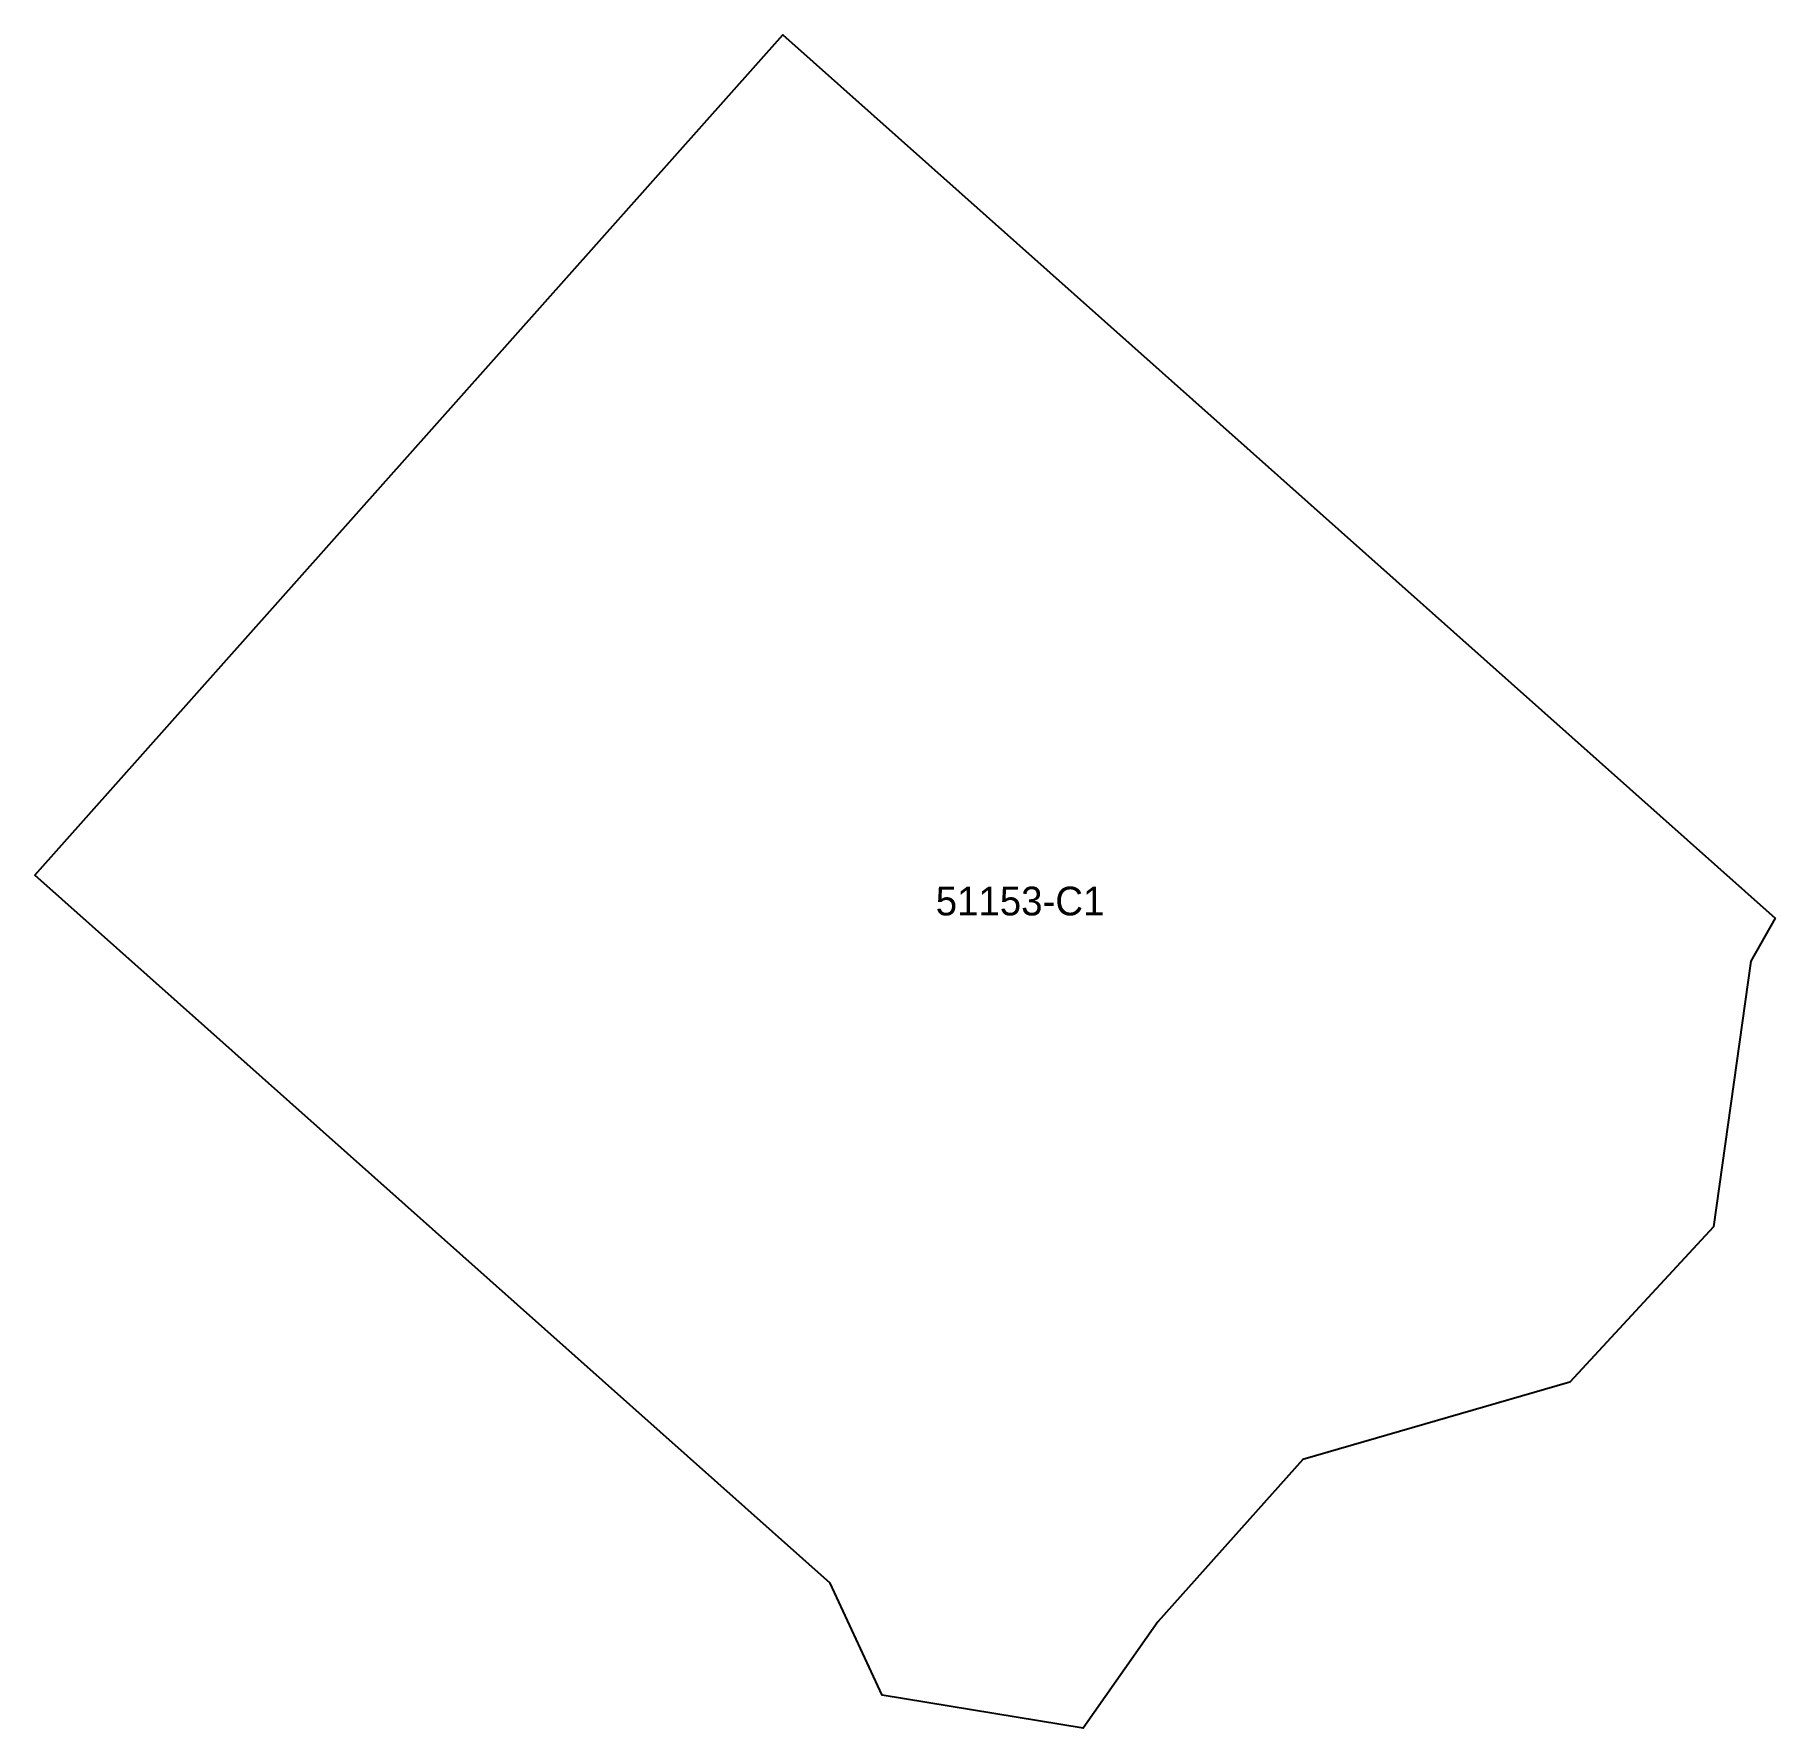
# Model space of a CAD drawing. Header units: inches. Extents: x 383216.4 to 383228.5, y 683750.9 to 683762.7.
import ezdxf

# ---------------------------------------------------------------- set-up
doc = ezdxf.new("R2010")
doc.units = ezdxf.units.IN
doc.header["$MEASUREMENT"] = 0
doc.layers.add('BUILDING_GEOMETRIES', color=34, linetype='Continuous', true_color=0x915706)
doc.layers.add('LABEL', color=233, linetype='Continuous', true_color=0xe45791)

msp = doc.modelspace()

# ---------------------------------------------------------------- linework, layer by layer
at = {"layer": 'BUILDING_GEOMETRIES'}
for points in [[(383216.42, 683756.87), (383221.63, 683762.72), (383228.54, 683756.57), (383228.37, 683756.27), (383228.11, 683754.42), (383227.11, 683753.34), (383225.25, 683752.8), (383224.24, 683751.67), (383223.72, 683750.93), (383222.32, 683751.16), (383221.96, 683751.94)], [(383221.63, 683762.72), (383228.54, 683756.57), (383228.37, 683756.27), (383228.11, 683754.42), (383227.11, 683753.34), (383225.25, 683752.8), (383224.24, 683751.67), (383223.72, 683750.93), (383222.32, 683751.16), (383221.96, 683751.94), (383216.42, 683756.87)]]:
    msp.add_lwpolyline(points, close=True, dxfattribs=at)

# ---------------------------------------------------------------- texts
at = {"layer": 'LABEL'}
msp.add_text('51153-C1', height=0.2, dxfattribs=at).set_placement((383222.694, 683756.589))
msp.add_text('51153-C1', height=0.2, dxfattribs=at).set_placement((383222.694, 683756.589))

doc.saveas('drawing.dxf')
